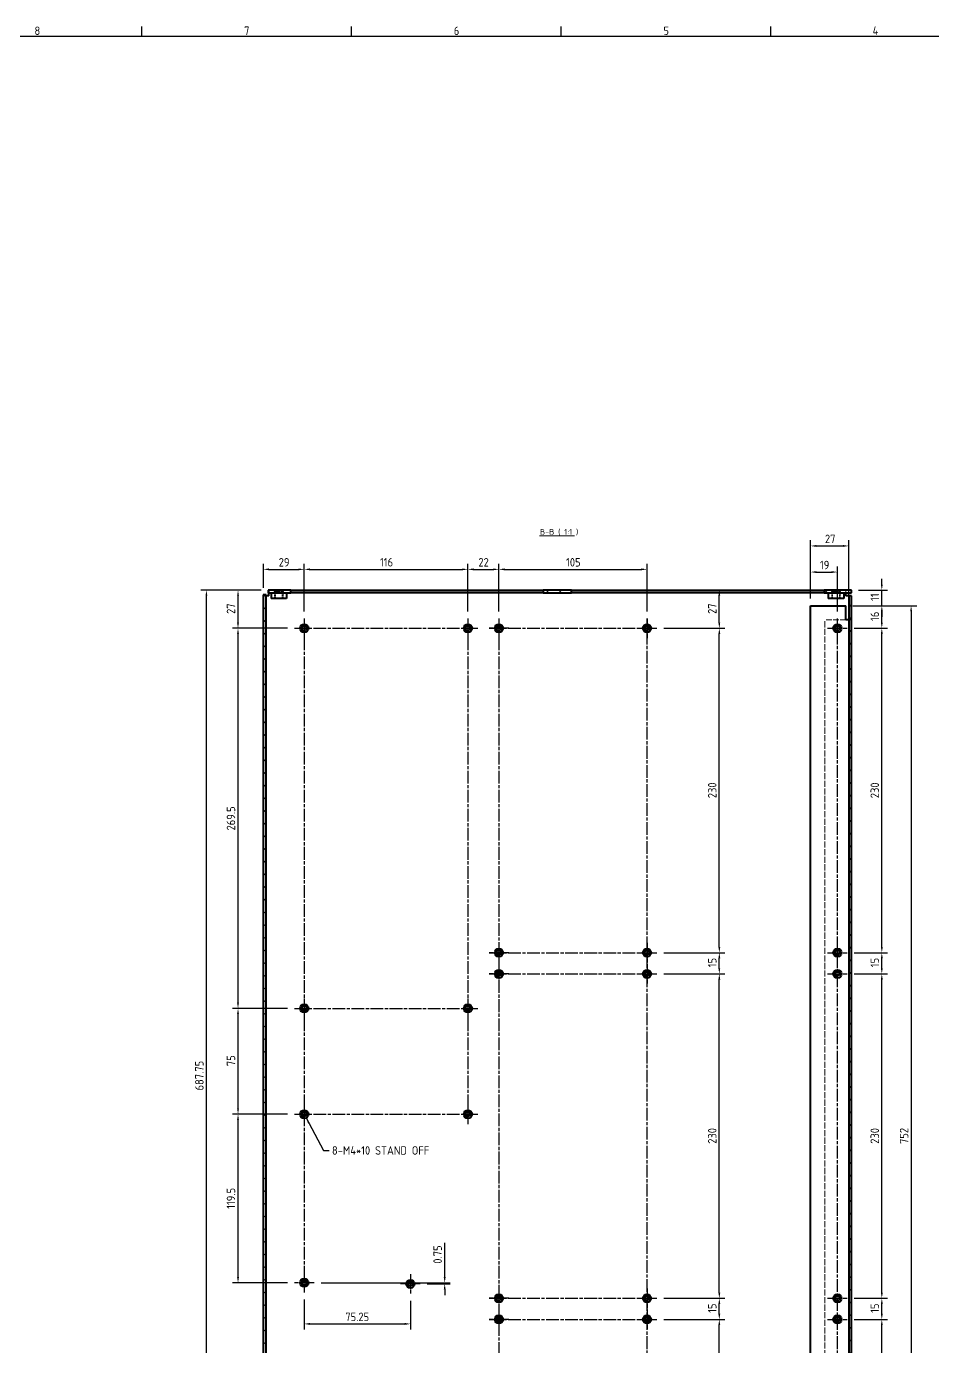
# Model space of a CAD drawing. Header units: millimetres. Extents: x 0 to 2378, y 0 to 1682.
# Drawn here: x 1256 to 1898, y 713 to 1649 of the extents above; entities that cross this region are included whole.
import ezdxf

# ---------------------------------------------------------------- set-up
doc = ezdxf.new("R2010")
doc.units = ezdxf.units.MM
doc.header["$LTSCALE"] = 2
doc.linetypes.add('CHAIN', pattern=[0.3543, 0.2362, -0.0295, 0.0591, -0.0295])
doc.linetypes.add('DASHED', pattern=[0.2067, 0.1654, -0.0413])
doc.layers.get('0').update_dxf_attribs({"color": 3, "lineweight": 25})
for name, color, linetype, lineweight in [('가려진 것(ISO)', 2, 'DASHED', 18), ('가시적인 것(ISO)', 3, 'Continuous', 40), ('가시적인 좁은 것(ISO)', 3, 'Continuous', 35), ('경계(ISO)', 7, 'Continuous', 25), ('기호(ISO)', 5, 'Continuous', 25), ('중심 표식(ISO)', 1, 'Continuous', 25), ('중심선(ISO)', 1, 'Continuous', 25), ('치수(ISO)', 2, 'Continuous', 25), ('해치(ISO)', 7, 'Continuous', 18)]:
    doc.layers.add(name, color=color, linetype=linetype, lineweight=lineweight)
doc.styles.add('문자 텍스트_PSTEK_POSCO', font='isocp.shx')
doc.styles.add('치수 텍스트_PSTEK_POSCO', font='isocp.shx')
doc.styles.add('텍스트 스타일512', font='isocp.shx')
doc.dimstyles.new('치수_PSTEK_POSCO', dxfattribs={"dimscale": 2, "dimtxt": 3, "dimasz": 2, "dimexe": 2, "dimexo": 2.5, "dimgap": 1, "dimtad": 1, "dimrnd": 1e-08, "dimdsep": 46, "dimtxsty": '치수 텍스트_PSTEK_POSCO', "dimcen": 0.09, "dimdle": 10, "dimclrd": 7, "dimclre": 7, "dimclrt": 2, "dimadec": 1, "dimazin": 2, "dimtfac": 1, "dimtmove": 0, "dimatfit": 3, "dimfxl": 0, "dimtolj": 1, "dimlwd": -1, "dimlwe": -1, "dimarcsym": 0})
doc.dimstyles.new('치수_PSTEK_POSCO$7', dxfattribs={"dimscale": 2, "dimtxt": 3, "dimasz": 2, "dimexe": 2, "dimexo": 2.5, "dimgap": 1, "dimtad": 1, "dimrnd": 1e-08, "dimdsep": 46, "dimtxsty": '치수 텍스트_PSTEK_POSCO', "dimcen": 0.09, "dimdle": 10, "dimclrd": 7, "dimclre": 7, "dimclrt": 2, "dimadec": 1, "dimazin": 2, "dimtfac": 1, "dimtmove": 0, "dimatfit": 3, "dimfxl": 0, "dimtolj": 1, "dimlwd": -1, "dimlwe": -1, "dimarcsym": 0})

# ---------------------------------------------------------------- blocks, each defined once
blk = doc.blocks.new('경계 Default Border')
at = {"layer": '경계(ISO)'}
for p, q in [((668.81, 821), (668.81, 824.4)), ((743.12, 821), (743.12, 824.4)), ((817.44, 821), (817.44, 824.4)), ((891.75, 821), (891.75, 824.4))]:
    blk.add_line(p, q, dxfattribs=at)
at = {"layer": '경계(ISO)', "flags": 128}
blk.add_lwpolyline([(20, 20), (20, 821), (1169, 821), (1169, 20), (20, 20)], dxfattribs=at)
at = {"layer": '경계(ISO)', "color": 2, "char_height": 3, "attachment_point": 7, "style": '문자 텍스트_PSTEK_POSCO'}
for s, insert in [('8', (630.8, 821.37)), ('7', (705.11, 821.39)), ('6', (779.43, 821.37)), ('5', (853.74, 821.37)), ('4', (927.88, 821.4))]:
    blk.add_mtext(s, dxfattribs=dict(at, insert=insert))
blk = doc.blocks.new('*D74')
at = {"layer": 'Defpoints', "color": 0, "transparency": 16777216}
for p in [(1452.83, 1263.92), (1423.83, 1245.74), (1452.83, 1229.1)]:
    blk.add_point(p, dxfattribs=at)
at = {"layer": '치수(ISO)', "color": 7, "transparency": 16777216}
for p, q in [((1423.83, 1250.74), (1423.83, 1267.92)), ((1427.83, 1263.92), (1448.83, 1263.92)), ((1452.83, 1234.1), (1452.83, 1267.92))]:
    blk.add_line(p, q, dxfattribs=at)
for points in [[(1427.83, 1264.58), (1427.83, 1263.25), (1423.83, 1263.92)], [(1448.83, 1264.58), (1448.83, 1263.25), (1452.83, 1263.92)]]:
    blk.add_solid(points, dxfattribs=at)
at = {"layer": '치수(ISO)', "color": 2, "transparency": 16777216, "insert": (1434.72, 1268.92), "char_height": 6, "attachment_point": 4, "style": '치수 텍스트_PSTEK_POSCO'}
blk.add_mtext('\\A1;29', dxfattribs=at)
blk = doc.blocks.new('*D75')
at = {"layer": 'Defpoints', "color": 0, "transparency": 16777216}
for p in [(1568.83, 1263.92), (1452.83, 1229.1), (1568.83, 1229.1)]:
    blk.add_point(p, dxfattribs=at)
at = {"layer": '치수(ISO)', "color": 7, "transparency": 16777216}
for p, q in [((1452.83, 1234.1), (1452.83, 1267.92)), ((1456.83, 1263.92), (1564.83, 1263.92)), ((1568.83, 1234.1), (1568.83, 1267.92))]:
    blk.add_line(p, q, dxfattribs=at)
for points in [[(1456.83, 1264.58), (1456.83, 1263.25), (1452.83, 1263.92)], [(1564.83, 1264.58), (1564.83, 1263.25), (1568.83, 1263.92)]]:
    blk.add_solid(points, dxfattribs=at)
at = {"layer": '치수(ISO)', "color": 2, "transparency": 16777216, "insert": (1506.5, 1268.92), "char_height": 6, "attachment_point": 4, "style": '치수 텍스트_PSTEK_POSCO'}
blk.add_mtext('\\A1;116', dxfattribs=at)
blk = doc.blocks.new('*D76')
at = {"layer": 'Defpoints', "color": 0, "transparency": 16777216}
for p in [(1590.83, 1263.92), (1568.83, 1229.1), (1590.83, 1229.1)]:
    blk.add_point(p, dxfattribs=at)
at = {"layer": '치수(ISO)', "color": 7, "transparency": 16777216}
for p, q in [((1568.83, 1234.1), (1568.83, 1267.92)), ((1572.83, 1263.92), (1586.83, 1263.92)), ((1590.83, 1234.1), (1590.83, 1267.92))]:
    blk.add_line(p, q, dxfattribs=at)
for points in [[(1572.83, 1264.58), (1572.83, 1263.25), (1568.83, 1263.92)], [(1586.83, 1264.58), (1586.83, 1263.25), (1590.83, 1263.92)]]:
    blk.add_solid(points, dxfattribs=at)
at = {"layer": '치수(ISO)', "color": 2, "transparency": 16777216, "insert": (1576.29, 1268.92), "char_height": 6, "attachment_point": 4, "style": '치수 텍스트_PSTEK_POSCO'}
blk.add_mtext('\\A1;22', dxfattribs=at)
blk = doc.blocks.new('*D77')
at = {"layer": 'Defpoints', "color": 0, "transparency": 16777216}
for p in [(1695.83, 1263.92), (1590.83, 1229.1), (1695.83, 1229.1)]:
    blk.add_point(p, dxfattribs=at)
at = {"layer": '치수(ISO)', "color": 7, "transparency": 16777216}
for p, q in [((1590.83, 1234.1), (1590.83, 1267.92)), ((1594.83, 1263.92), (1691.83, 1263.92)), ((1695.83, 1234.1), (1695.83, 1267.92))]:
    blk.add_line(p, q, dxfattribs=at)
for points in [[(1594.83, 1264.58), (1594.83, 1263.25), (1590.83, 1263.92)], [(1691.83, 1264.58), (1691.83, 1263.25), (1695.83, 1263.92)]]:
    blk.add_solid(points, dxfattribs=at)
at = {"layer": '치수(ISO)', "color": 2, "transparency": 16777216, "insert": (1638.42, 1268.92), "char_height": 6, "attachment_point": 4, "style": '치수 텍스트_PSTEK_POSCO'}
blk.add_mtext('\\A1;105', dxfattribs=at)
blk = doc.blocks.new('*D78')
at = {"layer": 'Defpoints', "color": 0, "transparency": 16777216}
for p in [(1405.88, 877.65), (1445.88, 877.65), (1445.88, 758.15)]:
    blk.add_point(p, dxfattribs=at)
at = {"layer": '치수(ISO)', "color": 7, "transparency": 16777216}
for p, q in [((1440.88, 877.65), (1401.88, 877.65)), ((1405.88, 762.15), (1405.88, 873.65)), ((1440.88, 758.15), (1401.88, 758.15))]:
    blk.add_line(p, q, dxfattribs=at)
for points in [[(1405.21, 873.65), (1406.54, 873.65), (1405.88, 877.65)], [(1405.21, 762.15), (1406.54, 762.15), (1405.88, 758.15)]]:
    blk.add_solid(points, dxfattribs=at)
at = {"layer": '치수(ISO)', "color": 2, "transparency": 16777216, "insert": (1400.88, 810.55), "char_height": 6, "attachment_point": 4, "rotation": 90, "style": '치수 텍스트_PSTEK_POSCO'}
blk.add_mtext('\\A1;119.5', dxfattribs=at)
blk = doc.blocks.new('*D79')
at = {"layer": 'Defpoints', "color": 0, "transparency": 16777216}
for p in [(1405.88, 1249.15), (1427.24, 1249.15), (1445.88, 1222.15)]:
    blk.add_point(p, dxfattribs=at)
at = {"layer": '치수(ISO)', "color": 7, "transparency": 16777216}
for p, q in [((1422.24, 1249.15), (1401.88, 1249.15)), ((1405.88, 1226.15), (1405.88, 1245.15)), ((1440.88, 1222.15), (1401.88, 1222.15))]:
    blk.add_line(p, q, dxfattribs=at)
for points in [[(1405.21, 1245.15), (1406.54, 1245.15), (1405.88, 1249.15)], [(1405.21, 1226.15), (1406.54, 1226.15), (1405.88, 1222.15)]]:
    blk.add_solid(points, dxfattribs=at)
at = {"layer": '치수(ISO)', "color": 2, "transparency": 16777216, "insert": (1400.88, 1232.3), "char_height": 6, "attachment_point": 4, "rotation": 90, "style": '치수 텍스트_PSTEK_POSCO'}
blk.add_mtext('\\A1;27', dxfattribs=at)
blk = doc.blocks.new('*D80')
at = {"layer": 'Defpoints', "color": 0, "transparency": 16777216}
for p in [(1405.88, 1222.15), (1445.88, 1222.15), (1445.88, 952.65)]:
    blk.add_point(p, dxfattribs=at)
at = {"layer": '치수(ISO)', "color": 7, "transparency": 16777216}
for p, q in [((1440.88, 1222.15), (1401.88, 1222.15)), ((1405.88, 956.65), (1405.88, 1218.15)), ((1440.88, 952.65), (1401.88, 952.65))]:
    blk.add_line(p, q, dxfattribs=at)
for points in [[(1405.21, 1218.15), (1406.54, 1218.15), (1405.88, 1222.15)], [(1405.21, 956.65), (1406.54, 956.65), (1405.88, 952.65)]]:
    blk.add_solid(points, dxfattribs=at)
at = {"layer": '치수(ISO)', "color": 2, "transparency": 16777216, "insert": (1400.88, 1078.81), "char_height": 6, "attachment_point": 4, "rotation": 90, "style": '치수 텍스트_PSTEK_POSCO'}
blk.add_mtext('\\A1;269.5', dxfattribs=at)
blk = doc.blocks.new('*D81')
at = {"layer": 'Defpoints', "color": 0, "transparency": 16777216}
for p in [(1405.88, 952.65), (1445.88, 952.65), (1445.88, 877.65)]:
    blk.add_point(p, dxfattribs=at)
at = {"layer": '치수(ISO)', "color": 7, "transparency": 16777216}
for p, q in [((1440.88, 952.65), (1401.88, 952.65)), ((1405.88, 881.65), (1405.88, 948.65)), ((1440.88, 877.65), (1401.88, 877.65))]:
    blk.add_line(p, q, dxfattribs=at)
for points in [[(1405.21, 948.65), (1406.54, 948.65), (1405.88, 952.65)], [(1405.21, 881.65), (1406.54, 881.65), (1405.88, 877.65)]]:
    blk.add_solid(points, dxfattribs=at)
at = {"layer": '치수(ISO)', "color": 2, "transparency": 16777216, "insert": (1400.88, 911.75), "char_height": 6, "attachment_point": 4, "rotation": 90, "style": '치수 텍스트_PSTEK_POSCO'}
blk.add_mtext('\\A1;75', dxfattribs=at)
blk = doc.blocks.new('*D82')
at = {"layer": 'Defpoints', "color": 0, "transparency": 16777216}
for p in [(1702.78, 732.15), (1747.09, 732.15), (1702.78, 502.15)]:
    blk.add_point(p, dxfattribs=at)
at = {"layer": '치수(ISO)', "color": 7, "transparency": 16777216}
for p, q in [((1707.78, 732.15), (1751.09, 732.15)), ((1747.09, 506.15), (1747.09, 728.15)), ((1707.78, 502.15), (1751.09, 502.15))]:
    blk.add_line(p, q, dxfattribs=at)
for points in [[(1746.42, 728.15), (1747.75, 728.15), (1747.09, 732.15)], [(1746.42, 506.15), (1747.75, 506.15), (1747.09, 502.15)]]:
    blk.add_solid(points, dxfattribs=at)
at = {"layer": '치수(ISO)', "color": 2, "transparency": 16777216, "insert": (1742.09, 611.65), "char_height": 6, "attachment_point": 4, "rotation": 90, "style": '치수 텍스트_PSTEK_POSCO'}
blk.add_mtext('\\A1;230', dxfattribs=at)
blk = doc.blocks.new('*D83')
at = {"layer": 'Defpoints', "color": 0, "transparency": 16777216}
for p in [(1747.09, 1249.15), (1821.33, 1249.15), (1702.78, 1222.15)]:
    blk.add_point(p, dxfattribs=at)
at = {"layer": '치수(ISO)', "color": 7, "transparency": 16777216}
for p, q in [((1747.09, 1226.15), (1747.09, 1245.15)), ((1707.78, 1222.15), (1751.09, 1222.15))]:
    blk.add_line(p, q, dxfattribs=at)
for points in [[(1746.42, 1245.15), (1747.75, 1245.15), (1747.09, 1249.15)], [(1746.42, 1226.15), (1747.75, 1226.15), (1747.09, 1222.15)]]:
    blk.add_solid(points, dxfattribs=at)
at = {"layer": '치수(ISO)', "color": 2, "transparency": 16777216, "insert": (1742.09, 1232.3), "char_height": 6, "attachment_point": 4, "rotation": 90, "style": '치수 텍스트_PSTEK_POSCO'}
blk.add_mtext('\\A1;27', dxfattribs=at)
blk = doc.blocks.new('*D84')
at = {"layer": 'Defpoints', "color": 0, "transparency": 16777216}
for p in [(1702.78, 1222.15), (1747.09, 1222.15), (1702.78, 992.15)]:
    blk.add_point(p, dxfattribs=at)
at = {"layer": '치수(ISO)', "color": 7, "transparency": 16777216}
for p, q in [((1707.78, 1222.15), (1751.09, 1222.15)), ((1747.09, 996.15), (1747.09, 1218.15)), ((1707.78, 992.15), (1751.09, 992.15))]:
    blk.add_line(p, q, dxfattribs=at)
for points in [[(1746.42, 1218.15), (1747.75, 1218.15), (1747.09, 1222.15)], [(1746.42, 996.15), (1747.75, 996.15), (1747.09, 992.15)]]:
    blk.add_solid(points, dxfattribs=at)
at = {"layer": '치수(ISO)', "color": 2, "transparency": 16777216, "insert": (1742.09, 1101.69), "char_height": 6, "attachment_point": 4, "rotation": 90, "style": '치수 텍스트_PSTEK_POSCO'}
blk.add_mtext('\\A1;230', dxfattribs=at)
blk = doc.blocks.new('*D85')
at = {"layer": 'Defpoints', "color": 0, "transparency": 16777216}
for p in [(1702.78, 992.15), (1747.09, 992.15), (1702.78, 977.15)]:
    blk.add_point(p, dxfattribs=at)
at = {"layer": '치수(ISO)', "color": 7, "transparency": 16777216}
for p, q in [((1707.78, 992.15), (1751.09, 992.15)), ((1747.09, 981.15), (1747.09, 988.15)), ((1707.78, 977.15), (1751.09, 977.15))]:
    blk.add_line(p, q, dxfattribs=at)
for points in [[(1746.42, 988.15), (1747.75, 988.15), (1747.09, 992.15)], [(1746.42, 981.15), (1747.75, 981.15), (1747.09, 977.15)]]:
    blk.add_solid(points, dxfattribs=at)
at = {"layer": '치수(ISO)', "color": 2, "transparency": 16777216, "insert": (1742.09, 981.85), "char_height": 6, "attachment_point": 4, "rotation": 90, "style": '치수 텍스트_PSTEK_POSCO'}
blk.add_mtext('\\A1;15', dxfattribs=at)
blk = doc.blocks.new('*D86')
at = {"layer": 'Defpoints', "color": 0, "transparency": 16777216}
for p in [(1702.78, 977.15), (1747.09, 977.15), (1702.78, 747.15)]:
    blk.add_point(p, dxfattribs=at)
at = {"layer": '치수(ISO)', "color": 7, "transparency": 16777216}
for p, q in [((1707.78, 977.15), (1751.09, 977.15)), ((1747.09, 751.15), (1747.09, 973.15)), ((1707.78, 747.15), (1751.09, 747.15))]:
    blk.add_line(p, q, dxfattribs=at)
for points in [[(1746.42, 973.15), (1747.75, 973.15), (1747.09, 977.15)], [(1746.42, 751.15), (1747.75, 751.15), (1747.09, 747.15)]]:
    blk.add_solid(points, dxfattribs=at)
at = {"layer": '치수(ISO)', "color": 2, "transparency": 16777216, "insert": (1742.09, 856.69), "char_height": 6, "attachment_point": 4, "rotation": 90, "style": '치수 텍스트_PSTEK_POSCO'}
blk.add_mtext('\\A1;230', dxfattribs=at)
blk = doc.blocks.new('*D87')
at = {"layer": 'Defpoints', "color": 0, "transparency": 16777216}
for p in [(1702.78, 747.15), (1747.09, 747.15), (1702.78, 732.15)]:
    blk.add_point(p, dxfattribs=at)
at = {"layer": '치수(ISO)', "color": 7, "transparency": 16777216}
for p, q in [((1707.78, 747.15), (1751.09, 747.15)), ((1747.09, 736.15), (1747.09, 743.15)), ((1707.78, 732.15), (1751.09, 732.15))]:
    blk.add_line(p, q, dxfattribs=at)
for points in [[(1746.42, 743.15), (1747.75, 743.15), (1747.09, 747.15)], [(1746.42, 736.15), (1747.75, 736.15), (1747.09, 732.15)]]:
    blk.add_solid(points, dxfattribs=at)
at = {"layer": '치수(ISO)', "color": 2, "transparency": 16777216, "insert": (1742.09, 736.85), "char_height": 6, "attachment_point": 4, "rotation": 90, "style": '치수 텍스트_PSTEK_POSCO'}
blk.add_mtext('\\A1;15', dxfattribs=at)
blk = doc.blocks.new('*D88')
at = {"layer": 'Defpoints', "color": 0, "transparency": 16777216}
for p in [(1452.83, 751.2), (1528.08, 750.45), (1528.08, 728.99)]:
    blk.add_point(p, dxfattribs=at)
at = {"layer": '치수(ISO)', "color": 7, "transparency": 16777216}
for p, q in [((1452.83, 746.2), (1452.83, 724.99)), ((1528.08, 745.45), (1528.08, 724.99)), ((1456.83, 728.99), (1524.08, 728.99))]:
    blk.add_line(p, q, dxfattribs=at)
for points in [[(1456.83, 729.66), (1456.83, 728.33), (1452.83, 728.99)], [(1524.08, 729.66), (1524.08, 728.33), (1528.08, 728.99)]]:
    blk.add_solid(points, dxfattribs=at)
at = {"layer": '치수(ISO)', "color": 2, "transparency": 16777216, "insert": (1481.93, 733.99), "char_height": 6, "attachment_point": 4, "style": '치수 텍스트_PSTEK_POSCO'}
blk.add_mtext('\\A1;75.25', dxfattribs=at)
blk = doc.blocks.new('*D89')
at = {"layer": 'Defpoints', "color": 0, "transparency": 16777216}
for p in [(1459.78, 758.15), (1535.03, 757.4), (1552.39, 757.4)]:
    blk.add_point(p, dxfattribs=at)
at = {"layer": '치수(ISO)', "color": 7, "transparency": 16777216}
for p, q in [((1552.39, 762.15), (1552.39, 786.53)), ((1464.78, 758.15), (1556.39, 758.15)), ((1552.39, 757.4), (1552.39, 758.15)), ((1540.03, 757.4), (1556.39, 757.4)), ((1552.39, 753.4), (1552.39, 749.4))]:
    blk.add_line(p, q, dxfattribs=at)
for points in [[(1551.72, 762.15), (1553.06, 762.15), (1552.39, 758.15)], [(1551.72, 753.4), (1553.06, 753.4), (1552.39, 757.4)]]:
    blk.add_solid(points, dxfattribs=at)
at = {"layer": '치수(ISO)', "color": 2, "transparency": 16777216, "insert": (1547.39, 771.68), "char_height": 6, "attachment_point": 4, "rotation": 90, "style": '치수 텍스트_PSTEK_POSCO'}
blk.add_mtext('\\A1;0.75', dxfattribs=at)
blk = doc.blocks.new('*D91')
at = {"layer": 'Defpoints', "color": 0, "transparency": 16777216}
for p in [(1383.48, 1249.15), (1427.24, 1249.15), (1448.38, 561.4)]:
    blk.add_point(p, dxfattribs=at)
at = {"layer": '치수(ISO)', "color": 7, "transparency": 16777216}
for p, q in [((1422.24, 1249.15), (1379.48, 1249.15)), ((1383.48, 565.4), (1383.48, 1245.15)), ((1443.38, 561.4), (1379.48, 561.4))]:
    blk.add_line(p, q, dxfattribs=at)
for points in [[(1382.82, 1245.15), (1384.15, 1245.15), (1383.48, 1249.15)], [(1382.82, 565.4), (1384.15, 565.4), (1383.48, 561.4)]]:
    blk.add_solid(points, dxfattribs=at)
at = {"layer": '치수(ISO)', "color": 2, "transparency": 16777216, "insert": (1378.48, 894.49), "char_height": 6, "attachment_point": 4, "rotation": 90, "style": '치수 텍스트_PSTEK_POSCO'}
blk.add_mtext('\\A1;687.75', dxfattribs=at)
blk = doc.blocks.new('*D99')
at = {"layer": 'Defpoints', "color": 0, "transparency": 16777216}
for p in [(1838.83, 1280.5), (1811.83, 1238.15), (1838.83, 1238.15)]:
    blk.add_point(p, dxfattribs=at)
at = {"layer": '치수(ISO)', "color": 7, "transparency": 16777216}
for p, q in [((1811.83, 1243.15), (1811.83, 1284.5)), ((1838.83, 1243.15), (1838.83, 1284.5)), ((1815.83, 1280.5), (1834.83, 1280.5))]:
    blk.add_line(p, q, dxfattribs=at)
for points in [[(1815.83, 1281.17), (1815.83, 1279.83), (1811.83, 1280.5)], [(1834.83, 1281.17), (1834.83, 1279.83), (1838.83, 1280.5)]]:
    blk.add_solid(points, dxfattribs=at)
at = {"layer": '치수(ISO)', "color": 2, "transparency": 16777216, "insert": (1821.95, 1285.5), "char_height": 6, "attachment_point": 4, "style": '치수 텍스트_PSTEK_POSCO'}
blk.add_mtext('\\A1;27', dxfattribs=at)
blk = doc.blocks.new('*D100')
at = {"layer": 'Defpoints', "color": 0, "transparency": 16777216}
for p in [(1840.83, 1249.15), (1862.28, 1249.15), (1838.83, 1238.15)]:
    blk.add_point(p, dxfattribs=at)
at = {"layer": '치수(ISO)', "color": 7, "transparency": 16777216}
for p, q in [((1862.28, 1253.15), (1862.28, 1257.15)), ((1845.83, 1249.15), (1866.28, 1249.15)), ((1862.28, 1238.15), (1862.28, 1249.15)), ((1843.83, 1238.15), (1866.28, 1238.15)), ((1862.28, 1234.15), (1862.28, 1230.15))]:
    blk.add_line(p, q, dxfattribs=at)
for points in [[(1861.62, 1253.15), (1862.95, 1253.15), (1862.28, 1249.15)], [(1861.62, 1234.15), (1862.95, 1234.15), (1862.28, 1238.15)]]:
    blk.add_solid(points, dxfattribs=at)
at = {"layer": '치수(ISO)', "color": 2, "transparency": 16777216, "insert": (1857.28, 1241.55), "char_height": 6, "attachment_point": 4, "rotation": 90, "style": '치수 텍스트_PSTEK_POSCO'}
blk.add_mtext('\\A1;11', dxfattribs=at)
blk = doc.blocks.new('*D102')
at = {"layer": 'Defpoints', "color": 0, "transparency": 16777216}
for p in [(1838.83, 1238.15), (1862.28, 1238.15), (1837.78, 1222.15)]:
    blk.add_point(p, dxfattribs=at)
at = {"layer": '치수(ISO)', "color": 7, "transparency": 16777216}
for p, q in [((1843.83, 1238.15), (1866.28, 1238.15)), ((1862.28, 1226.15), (1862.28, 1234.15)), ((1842.78, 1222.15), (1866.28, 1222.15))]:
    blk.add_line(p, q, dxfattribs=at)
for points in [[(1861.62, 1234.15), (1862.95, 1234.15), (1862.28, 1238.15)], [(1861.62, 1226.15), (1862.95, 1226.15), (1862.28, 1222.15)]]:
    blk.add_solid(points, dxfattribs=at)
at = {"layer": '치수(ISO)', "color": 2, "transparency": 16777216, "insert": (1857.28, 1227.32), "char_height": 6, "attachment_point": 4, "rotation": 90, "style": '치수 텍스트_PSTEK_POSCO'}
blk.add_mtext('\\A1;16', dxfattribs=at)
blk = doc.blocks.new('*D103')
at = {"layer": 'Defpoints', "color": 0, "transparency": 16777216}
for p in [(1837.78, 1222.15), (1862.28, 1222.15), (1837.78, 992.15)]:
    blk.add_point(p, dxfattribs=at)
at = {"layer": '치수(ISO)', "color": 7, "transparency": 16777216}
for p, q in [((1842.78, 1222.15), (1866.28, 1222.15)), ((1862.28, 996.15), (1862.28, 1218.15)), ((1842.78, 992.15), (1866.28, 992.15))]:
    blk.add_line(p, q, dxfattribs=at)
for points in [[(1861.62, 1218.15), (1862.95, 1218.15), (1862.28, 1222.15)], [(1861.62, 996.15), (1862.95, 996.15), (1862.28, 992.15)]]:
    blk.add_solid(points, dxfattribs=at)
at = {"layer": '치수(ISO)', "color": 2, "transparency": 16777216, "insert": (1857.28, 1101.69), "char_height": 6, "attachment_point": 4, "rotation": 90, "style": '치수 텍스트_PSTEK_POSCO'}
blk.add_mtext('\\A1;230', dxfattribs=at)
blk = doc.blocks.new('*D104')
at = {"layer": 'Defpoints', "color": 0, "transparency": 16777216}
for p in [(1837.78, 992.15), (1862.28, 992.15), (1837.78, 977.15)]:
    blk.add_point(p, dxfattribs=at)
at = {"layer": '치수(ISO)', "color": 7, "transparency": 16777216}
for p, q in [((1842.78, 992.15), (1866.28, 992.15)), ((1862.28, 981.15), (1862.28, 988.15)), ((1842.78, 977.15), (1866.28, 977.15))]:
    blk.add_line(p, q, dxfattribs=at)
for points in [[(1861.62, 988.15), (1862.95, 988.15), (1862.28, 992.15)], [(1861.62, 981.15), (1862.95, 981.15), (1862.28, 977.15)]]:
    blk.add_solid(points, dxfattribs=at)
at = {"layer": '치수(ISO)', "color": 2, "transparency": 16777216, "insert": (1857.28, 981.85), "char_height": 6, "attachment_point": 4, "rotation": 90, "style": '치수 텍스트_PSTEK_POSCO'}
blk.add_mtext('\\A1;15', dxfattribs=at)
blk = doc.blocks.new('*D105')
at = {"layer": 'Defpoints', "color": 0, "transparency": 16777216}
for p in [(1837.78, 977.15), (1862.28, 977.15), (1837.78, 747.15)]:
    blk.add_point(p, dxfattribs=at)
at = {"layer": '치수(ISO)', "color": 7, "transparency": 16777216}
for p, q in [((1842.78, 977.15), (1866.28, 977.15)), ((1862.28, 751.15), (1862.28, 973.15)), ((1842.78, 747.15), (1866.28, 747.15))]:
    blk.add_line(p, q, dxfattribs=at)
for points in [[(1861.62, 973.15), (1862.95, 973.15), (1862.28, 977.15)], [(1861.62, 751.15), (1862.95, 751.15), (1862.28, 747.15)]]:
    blk.add_solid(points, dxfattribs=at)
at = {"layer": '치수(ISO)', "color": 2, "transparency": 16777216, "insert": (1857.28, 856.69), "char_height": 6, "attachment_point": 4, "rotation": 90, "style": '치수 텍스트_PSTEK_POSCO'}
blk.add_mtext('\\A1;230', dxfattribs=at)
blk = doc.blocks.new('*D106')
at = {"layer": 'Defpoints', "color": 0, "transparency": 16777216}
for p in [(1837.78, 747.15), (1862.28, 747.15), (1837.78, 732.15)]:
    blk.add_point(p, dxfattribs=at)
at = {"layer": '치수(ISO)', "color": 7, "transparency": 16777216}
for p, q in [((1842.78, 747.15), (1866.28, 747.15)), ((1862.28, 736.15), (1862.28, 743.15)), ((1842.78, 732.15), (1866.28, 732.15))]:
    blk.add_line(p, q, dxfattribs=at)
for points in [[(1861.62, 743.15), (1862.95, 743.15), (1862.28, 747.15)], [(1861.62, 736.15), (1862.95, 736.15), (1862.28, 732.15)]]:
    blk.add_solid(points, dxfattribs=at)
at = {"layer": '치수(ISO)', "color": 2, "transparency": 16777216, "insert": (1857.28, 736.85), "char_height": 6, "attachment_point": 4, "rotation": 90, "style": '치수 텍스트_PSTEK_POSCO'}
blk.add_mtext('\\A1;15', dxfattribs=at)
blk = doc.blocks.new('*D107')
at = {"layer": 'Defpoints', "color": 0, "transparency": 16777216}
for p in [(1837.78, 732.15), (1862.28, 732.15), (1837.78, 502.15)]:
    blk.add_point(p, dxfattribs=at)
at = {"layer": '치수(ISO)', "color": 7, "transparency": 16777216}
for p, q in [((1842.78, 732.15), (1866.28, 732.15)), ((1862.28, 506.15), (1862.28, 728.15)), ((1842.78, 502.15), (1866.28, 502.15))]:
    blk.add_line(p, q, dxfattribs=at)
for points in [[(1861.62, 728.15), (1862.95, 728.15), (1862.28, 732.15)], [(1861.62, 506.15), (1862.95, 506.15), (1862.28, 502.15)]]:
    blk.add_solid(points, dxfattribs=at)
at = {"layer": '치수(ISO)', "color": 2, "transparency": 16777216, "insert": (1857.28, 611.69), "char_height": 6, "attachment_point": 4, "rotation": 90, "style": '치수 텍스트_PSTEK_POSCO'}
blk.add_mtext('\\A1;230', dxfattribs=at)
blk = doc.blocks.new('*D108')
at = {"layer": 'Defpoints', "color": 0, "transparency": 16777216}
for p in [(1830.83, 1261.99), (1811.83, 1238.15), (1830.83, 1229.1)]:
    blk.add_point(p, dxfattribs=at)
at = {"layer": '치수(ISO)', "color": 7, "transparency": 16777216}
for p, q in [((1811.83, 1243.15), (1811.83, 1265.99)), ((1830.83, 1234.1), (1830.83, 1265.99)), ((1815.83, 1261.99), (1826.83, 1261.99))]:
    blk.add_line(p, q, dxfattribs=at)
for points in [[(1815.83, 1262.66), (1815.83, 1261.33), (1811.83, 1261.99)], [(1826.83, 1262.66), (1826.83, 1261.33), (1830.83, 1261.99)]]:
    blk.add_solid(points, dxfattribs=at)
at = {"layer": '치수(ISO)', "color": 2, "transparency": 16777216, "insert": (1818.41, 1266.99), "char_height": 6, "attachment_point": 4, "style": '치수 텍스트_PSTEK_POSCO'}
blk.add_mtext('\\A1;19', dxfattribs=at)
blk = doc.blocks.new('*D109')
at = {"layer": 'Defpoints', "color": 0, "transparency": 16777216}
for p in [(1836.83, 1238.15), (1836.83, 486.15), (1883.06, 486.15)]:
    blk.add_point(p, dxfattribs=at)
at = {"layer": '치수(ISO)', "color": 7, "transparency": 16777216}
for p, q in [((1841.83, 1238.15), (1887.06, 1238.15)), ((1883.06, 1234.15), (1883.06, 490.15)), ((1841.83, 486.15), (1887.06, 486.15))]:
    blk.add_line(p, q, dxfattribs=at)
for points in [[(1882.4, 1234.15), (1883.73, 1234.15), (1883.06, 1238.15)], [(1882.4, 490.15), (1883.73, 490.15), (1883.06, 486.15)]]:
    blk.add_solid(points, dxfattribs=at)
at = {"layer": '치수(ISO)', "color": 2, "transparency": 16777216, "insert": (1878.06, 856.57), "char_height": 6, "attachment_point": 4, "rotation": 90, "style": '치수 텍스트_PSTEK_POSCO'}
blk.add_mtext('\\A1;752', dxfattribs=at)

msp = doc.modelspace()

# ---------------------------------------------------------------- hatches: boundary and pattern name
at = {"layer": '해치(ISO)'}
h = msp.add_hatch(dxfattribs=at)
h.set_pattern_fill('ANSI31', color=256, scale=50.8, style=0)
h.set_pattern_definition([(45, (0, 0), (-4.490128, 4.490128), [])])
h.paths.add_polyline_path([(1840.826, 369.652), (1840.826, 1245.152), (1838.826, 1245.152), (1838.826, 369.652)])
h.paths.add_polyline_path([(1443.326, 1247.152), (1443.326, 1249.152), (1427.241, 1249.152), (1427.241, 1247.152)])
h.paths.add_polyline_path([(1821.326, 367.652), (1821.326, 365.652), (1840.826, 365.652), (1840.826, 367.652)])
h.paths.add_polyline_path([(1821.326, 1249.152), (1821.326, 1247.152), (1840.826, 1247.152), (1840.826, 1249.152)])
h.paths.add_polyline_path([(1642.326, 365.652), (1642.326, 367.652), (1622.326, 367.652), (1622.326, 365.652)])
h.paths.add_polyline_path([(1642.326, 1247.152), (1642.326, 1249.152), (1622.326, 1249.152), (1622.326, 1247.152)])
h.paths.add_polyline_path([(1423.826, 1245.737), (1423.826, 369.066), (1425.826, 369.066), (1425.826, 1245.737)])
h.paths.add_polyline_path([(1427.241, 367.652), (1427.241, 365.652), (1443.326, 365.652), (1443.326, 367.652)])

# ---------------------------------------------------------------- linework, layer by layer
at = {"layer": '가려진 것(ISO)', "ltscale": 1.904597}
for p, q in [((1425.826, 1245.152), (1423.826, 1245.152)), ((1427.826, 1247.152), (1427.826, 1249.152)), ((1836.826, 1247.152), (1836.826, 1249.152)), ((1840.826, 1228.152), (1838.826, 1228.152))]:
    msp.add_line(p, q, dxfattribs=at)
at = {"layer": '가려진 것(ISO)', "ltscale": 0.952248}
for p, q in [((1431.576, 1248.152), (1431.576, 1249.152)), ((1438.076, 1248.152), (1438.076, 1249.152)), ((1826.576, 1248.152), (1826.576, 1249.152)), ((1833.076, 1248.152), (1833.076, 1249.152))]:
    msp.add_line(p, q, dxfattribs=at)
at = {"layer": '가려진 것(ISO)', "ltscale": 12.349028}
for p, q in [((1431.576, 1248.152), (1438.076, 1248.152)), ((1826.576, 1248.152), (1833.076, 1248.152))]:
    msp.add_line(p, q, dxfattribs=at)
at = {"layer": '가려진 것(ISO)', "ltscale": 4.761642}
for p, q in [((1431.826, 1248.152), (1431.826, 1243.152)), ((1432.368, 1248.152), (1432.368, 1243.152)), ((1437.285, 1248.152), (1437.285, 1243.152)), ((1437.826, 1243.152), (1437.826, 1248.152)), ((1826.826, 1248.152), (1826.826, 1243.152)), ((1827.368, 1248.152), (1827.368, 1243.152)), ((1832.285, 1248.152), (1832.285, 1243.152)), ((1832.826, 1243.152), (1832.826, 1248.152))]:
    msp.add_line(p, q, dxfattribs=at)
at = {"layer": '가려진 것(ISO)', "ltscale": 13.019722}
msp.add_line((1821.826, 496.152), (1821.826, 1228.152), dxfattribs=at)
at = {"layer": '가려진 것(ISO)', "ltscale": 12.094824}
msp.add_line((1836.826, 1228.152), (1821.826, 1228.152), dxfattribs=at)
at = {"layer": '가시적인 것(ISO)'}
for p, q in [((1423.826, 1245.737), (1423.826, 369.066)), ((1425.826, 1245.737), (1423.826, 1245.737)), ((1425.826, 369.066), (1425.826, 1245.737)), ((1427.826, 1245.152), (1425.826, 1245.152)), ((1443.326, 1249.152), (1427.241, 1249.152)), ((1427.241, 1249.152), (1427.241, 1247.152)), ((1427.241, 1247.152), (1443.326, 1247.152)), ((1427.826, 1245.152), (1427.826, 1247.152)), ((1429.326, 1247.152), (1429.326, 1243.152)), ((1440.326, 1247.152), (1440.326, 1243.152)), ((1443.326, 1247.152), (1443.326, 1249.152)), ((1443.326, 1249.152), (1622.326, 1249.152)), ((1622.326, 1247.152), (1443.326, 1247.152)), ((1642.326, 1249.152), (1622.326, 1249.152)), ((1622.326, 1249.152), (1622.326, 1247.152)), ((1622.326, 1247.152), (1642.326, 1247.152)), ((1642.326, 1247.152), (1642.326, 1249.152)), ((1642.326, 1249.152), (1821.326, 1249.152)), ((1821.326, 1247.152), (1642.326, 1247.152)), ((1821.326, 1249.152), (1821.326, 1247.152)), ((1840.826, 1249.152), (1821.326, 1249.152)), ((1821.326, 1247.152), (1840.826, 1247.152)), ((1824.326, 1247.152), (1824.326, 1243.152)), ((1835.326, 1247.152), (1835.326, 1243.152)), ((1836.826, 1245.152), (1836.826, 1247.152)), ((1838.826, 1245.152), (1836.826, 1245.152)), ((1840.826, 1245.152), (1838.826, 1245.152)), ((1838.826, 1245.152), (1838.826, 369.652)), ((1840.826, 1247.152), (1840.826, 1249.152)), ((1840.826, 369.652), (1840.826, 1245.152)), ((1440.326, 1243.152), (1429.326, 1243.152)), ((1811.826, 1238.152), (1836.826, 1238.152)), ((1811.826, 486.152), (1811.826, 1238.152)), ((1835.326, 1243.152), (1824.326, 1243.152)), ((1836.826, 1228.152), (1836.826, 1238.152)), ((1838.826, 1228.152), (1836.826, 1228.152))]:
    msp.add_line(p, q, dxfattribs=at)
for centre, radius in [((1452.826, 1222.152), 2.95), ((1452.826, 1222.152), 1.621), ((1568.826, 1222.152), 2.95), ((1568.826, 1222.152), 1.621), ((1590.826, 1222.152), 2.95), ((1590.826, 1222.152), 1.621), ((1695.826, 1222.152), 2.95), ((1695.826, 1222.152), 1.621), ((1830.826, 1222.152), 2.95), ((1830.826, 1222.152), 1.621), ((1590.826, 992.152), 2.95), ((1590.826, 992.152), 1.621), ((1695.826, 992.152), 2.95), ((1695.826, 992.152), 1.621), ((1830.826, 992.152), 2.95), ((1830.826, 992.152), 1.621), ((1590.826, 977.152), 2.95), ((1590.826, 977.152), 1.621), ((1695.826, 977.152), 2.95), ((1695.826, 977.152), 1.621), ((1830.826, 977.152), 2.95), ((1830.826, 977.152), 1.621), ((1452.826, 952.652), 2.95), ((1568.826, 952.652), 2.95), ((1452.826, 952.652), 1.621), ((1568.826, 952.652), 1.621), ((1452.826, 877.652), 2.95), ((1568.826, 877.652), 2.95), ((1452.826, 877.652), 1.621), ((1568.826, 877.652), 1.621), ((1452.826, 758.152), 2.95), ((1452.826, 758.152), 1.621), ((1528.076, 757.402), 2.95), ((1528.076, 757.402), 1.621), ((1590.826, 747.152), 2.95), ((1590.826, 747.152), 1.621), ((1695.826, 747.152), 2.95), ((1695.826, 747.152), 1.621), ((1830.826, 747.152), 2.95), ((1830.826, 747.152), 1.621), ((1590.826, 732.152), 2.95), ((1590.826, 732.152), 1.621), ((1695.826, 732.152), 2.95), ((1695.826, 732.152), 1.621), ((1830.826, 732.152), 2.95), ((1830.826, 732.152), 1.621)]:
    msp.add_circle(centre, radius, dxfattribs=at)
at = {"layer": '가시적인 좁은 것(ISO)'}
for centre in [(1452.826, 1222.152), (1568.826, 1222.152), (1590.826, 1222.152), (1695.826, 1222.152), (1830.826, 1222.152), (1590.826, 992.152), (1695.826, 992.152), (1830.826, 992.152), (1590.826, 977.152), (1695.826, 977.152), (1830.826, 977.152), (1452.826, 952.652), (1568.826, 952.652), (1452.826, 877.652), (1568.826, 877.652), (1452.826, 758.152), (1528.076, 757.402), (1590.826, 747.152), (1695.826, 747.152), (1830.826, 747.152), (1590.826, 732.152), (1695.826, 732.152), (1830.826, 732.152)]:
    msp.add_arc(centre, 2, 350, 260, dxfattribs=at)
at = {"layer": '기호(ISO)', "color": 7, "lineweight": 18}
msp.add_line((1619.53, 1287.625), (1644.422, 1287.625), dxfattribs=at)
at = {"layer": '중심 표식(ISO)', "linetype": 'CHAIN', "ltscale": 7.722792}
for p, q in [((1452.826, 1229.102), (1452.826, 1215.202)), ((1568.826, 1229.102), (1568.826, 1215.202)), ((1590.826, 1229.102), (1590.826, 1215.202)), ((1695.826, 1229.102), (1695.826, 1215.202)), ((1597.776, 1222.152), (1583.876, 1222.152)), ((1688.876, 1222.152), (1702.776, 1222.152)), ((1823.876, 1222.152), (1837.776, 1222.152)), ((1597.776, 992.152), (1583.876, 992.152)), ((1590.826, 999.102), (1590.826, 985.202)), ((1688.876, 992.152), (1702.776, 992.152)), ((1695.826, 999.102), (1695.826, 985.202)), ((1823.876, 992.152), (1837.776, 992.152)), ((1590.826, 984.102), (1590.826, 970.202)), ((1695.826, 984.102), (1695.826, 970.202)), ((1597.776, 977.152), (1583.876, 977.152)), ((1688.876, 977.152), (1702.776, 977.152)), ((1823.876, 977.152), (1837.776, 977.152)), ((1452.826, 959.602), (1452.826, 945.702)), ((1568.826, 959.602), (1568.826, 945.702)), ((1452.826, 884.602), (1452.826, 870.702)), ((1568.826, 884.602), (1568.826, 870.702)), ((1459.776, 758.152), (1445.876, 758.152)), ((1528.076, 764.352), (1528.076, 750.452)), ((1535.026, 757.402), (1521.126, 757.402)), ((1590.826, 754.102), (1590.826, 740.202)), ((1695.826, 754.102), (1695.826, 740.202)), ((1597.776, 747.152), (1583.876, 747.152)), ((1688.876, 747.152), (1702.776, 747.152)), ((1823.876, 747.152), (1837.776, 747.152)), ((1597.776, 732.152), (1583.876, 732.152)), ((1590.826, 739.102), (1590.826, 725.202)), ((1688.876, 732.152), (1702.776, 732.152)), ((1695.826, 739.102), (1695.826, 725.202)), ((1823.876, 732.152), (1837.776, 732.152))]:
    msp.add_line(p, q, dxfattribs=at)
at = {"layer": '중심선(ISO)', "linetype": 'CHAIN', "ltscale": 19.051651}
for p, q in [((1452.826, 1229.102), (1452.826, 751.202)), ((1568.826, 1229.102), (1568.826, 870.702)), ((1590.826, 1229.102), (1590.826, 495.202)), ((1695.826, 495.202), (1695.826, 1229.102)), ((1830.826, 495.202), (1830.826, 1229.102)), ((1445.876, 1222.152), (1575.776, 1222.152)), ((1583.876, 1222.152), (1702.776, 1222.152)), ((1583.876, 992.152), (1702.776, 992.152)), ((1583.876, 977.152), (1702.776, 977.152)), ((1445.876, 952.652), (1575.776, 952.652)), ((1445.876, 877.652), (1575.776, 877.652)), ((1583.876, 747.152), (1702.776, 747.152)), ((1583.876, 732.152), (1702.776, 732.152))]:
    msp.add_line(p, q, dxfattribs=at)

# ---------------------------------------------------------------- block references
at = {"xscale": 2, "yscale": 2, "zscale": 2}
msp.add_blockref('경계 Default Border', (0, 0), dxfattribs=at)

# ---------------------------------------------------------------- texts
at = {"layer": '기호(ISO)', "color": 7, "insert": (1619.946, 1288.067), "char_height": 4, "attachment_point": 7, "style": '텍스트 스타일512'}
msp.add_mtext('B-B ( 1:1 )', dxfattribs=at)
at = {"layer": '기호(ISO)', "color": 2, "insert": (1472.484, 851.962), "char_height": 6, "width": 80.69607, "attachment_point": 4, "style": '치수 텍스트_PSTEK_POSCO'}
msp.add_mtext('{\\fISOCP|b0|i0;\\H6.0000;8-M4*10 STAND OFF}', dxfattribs=at)

# ---------------------------------------------------------------- dimensions: what is measured, and where the dimension line sits
at = {"layer": '치수(ISO)', "color": 7}
for base, p2, picture, middle in [((1838.826, 1280.5), (1838.826, 1238.152), '*D99', (1825.326, 1280.5)), ((1830.826, 1261.992), (1830.826, 1229.102), '*D108', (1821.326, 1261.992))]:
    dim = msp.add_linear_dim(base=base, p1=(1811.826, 1238.152), p2=p2, dimstyle='치수_PSTEK_POSCO', override={"dimdec": 2, "dimtp": 0, "dimtm": 0, "dimtdec": 2, "dimtofl": 0, "dimatfit": 1}, dxfattribs=at)
    dim.commit()
    dim.dimension.update_dxf_attribs({"geometry": picture, "text_midpoint": middle, "dimtype": 160})
for base, p1, p2, angle, override, picture, middle in [((1452.826, 1263.918), (1423.826, 1245.737), (1452.826, 1229.102), 180, {"dimdec": 2, "dimtp": 0, "dimtm": 0, "dimtdec": 2, "dimtofl": 0, "dimatfit": 1}, '*D74', (1438.306, 1263.918)), ((1568.826, 1263.918), (1452.826, 1229.102), (1568.826, 1229.102), 180, {"dimdec": 2, "dimtp": 0, "dimtm": 0, "dimtdec": 2, "dimtofl": 0, "dimatfit": 1}, '*D75', (1510.846, 1263.918)), ((1590.826, 1263.918), (1568.826, 1229.102), (1590.826, 1229.102), 180, {"dimdec": 2, "dimtp": 0, "dimtm": 0, "dimtdec": 2, "dimtofl": 0, "dimatfit": 1}, '*D76', (1579.846, 1263.918)), ((1695.826, 1263.918), (1590.826, 1229.102), (1695.826, 1229.102), 180, {"dimdec": 2, "dimtp": 0, "dimtm": 0, "dimtdec": 2, "dimtofl": 0, "dimatfit": 1}, '*D77', (1643.346, 1263.918)), ((1862.284, 1249.152), (1838.826, 1238.152), (1840.826, 1249.152), 90, {"dimdec": 2, "dimtp": 0, "dimtm": 0, "dimtdec": 2, "dimtofl": 1, "dimatfit": 1}, '*D100', (1862.284, 1243.652)), ((1383.482, 1249.152), (1448.376, 561.402), (1427.241, 1249.152), 90, {"dimdec": 2, "dimtp": 0, "dimtm": 0, "dimtdec": 2, "dimtofl": 0, "dimatfit": 1}, '*D91', (1383.482, 905.297)), ((1405.876, 1249.152), (1445.876, 1222.152), (1427.241, 1249.152), 90, {"dimdec": 2, "dimtp": 0, "dimtm": 0, "dimtdec": 2, "dimtofl": 0, "dimatfit": 1}, '*D79', (1405.876, 1235.672)), ((1747.087, 1249.152), (1702.776, 1222.152), (1821.326, 1249.152), 90, {"dimdec": 2, "dimse2": 1, "dimtp": 0, "dimtm": 0, "dimtdec": 2, "dimtofl": 0, "dimatfit": 1}, '*D83', (1747.087, 1235.672)), ((1883.063, 486.152), (1836.826, 1238.152), (1836.826, 486.152), 270, {"dimdec": 2, "dimtp": 0, "dimtm": 0, "dimtdec": 2, "dimtofl": 0, "dimatfit": 1}, '*D109', (1883.063, 862.152)), ((1862.284, 1238.152), (1837.776, 1222.152), (1838.826, 1238.152), 90, {"dimdec": 2, "dimtp": 0, "dimtm": 0, "dimtdec": 2, "dimtofl": 0, "dimatfit": 1}, '*D102', (1862.284, 1230.172)), ((1405.876, 1222.152), (1445.876, 952.652), (1445.876, 1222.152), 90, {"dimdec": 2, "dimtp": 0, "dimtm": 0, "dimtdec": 2, "dimtofl": 0, "dimatfit": 1}, '*D80', (1405.876, 1087.422)), ((1747.087, 1222.152), (1702.776, 992.152), (1702.776, 1222.152), 90, {"dimdec": 2, "dimtp": 0, "dimtm": 0, "dimtdec": 2, "dimtofl": 0, "dimatfit": 1}, '*D84', (1747.087, 1107.172)), ((1862.284, 1222.152), (1837.776, 992.152), (1837.776, 1222.152), 90, {"dimdec": 2, "dimtp": 0, "dimtm": 0, "dimtdec": 2, "dimtofl": 0, "dimatfit": 1}, '*D103', (1862.284, 1107.172)), ((1747.087, 992.152), (1702.776, 977.152), (1702.776, 992.152), 90, {"dimdec": 2, "dimtp": 0, "dimtm": 0, "dimtdec": 2, "dimtofl": 0, "dimatfit": 1}, '*D85', (1747.087, 984.672)), ((1862.284, 992.152), (1837.776, 977.152), (1837.776, 992.152), 90, {"dimdec": 2, "dimtp": 0, "dimtm": 0, "dimtdec": 2, "dimtofl": 0, "dimatfit": 1}, '*D104', (1862.284, 984.672)), ((1747.087, 977.152), (1702.776, 747.152), (1702.776, 977.152), 90, {"dimdec": 2, "dimtp": 0, "dimtm": 0, "dimtdec": 2, "dimtofl": 0, "dimatfit": 1}, '*D86', (1747.087, 862.172)), ((1862.284, 977.152), (1837.776, 747.152), (1837.776, 977.152), 90, {"dimdec": 2, "dimtp": 0, "dimtm": 0, "dimtdec": 2, "dimtofl": 0, "dimatfit": 1}, '*D105', (1862.284, 862.172)), ((1405.876, 952.652), (1445.876, 877.652), (1445.876, 952.652), 90, {"dimdec": 2, "dimtp": 0, "dimtm": 0, "dimtdec": 2, "dimtofl": 0, "dimatfit": 1}, '*D81', (1405.876, 915.172)), ((1405.876, 877.652), (1445.876, 758.152), (1445.876, 877.652), 90, {"dimdec": 2, "dimtp": 0, "dimtm": 0, "dimtdec": 2, "dimtofl": 0, "dimatfit": 1}, '*D78', (1405.876, 817.882)), ((1552.391, 757.402), (1459.776, 758.152), (1535.026, 757.402), 90, {"dimdec": 2, "dimtp": 0, "dimtm": 0, "dimtdec": 2, "dimtofl": 1, "dimatfit": 1}, '*D89', (1552.391, 778.108)), ((1528.076, 728.993), (1452.826, 751.202), (1528.076, 750.452), 180, {"dimdec": 2, "dimtp": 0, "dimtm": 0, "dimtdec": 2, "dimtofl": 0, "dimatfit": 1}, '*D88', (1490.451, 728.993)), ((1747.087, 747.152), (1702.776, 732.152), (1702.776, 747.152), 90, {"dimdec": 2, "dimtp": 0, "dimtm": 0, "dimtdec": 2, "dimtofl": 0, "dimatfit": 1}, '*D87', (1747.087, 739.672)), ((1862.284, 747.152), (1837.776, 732.152), (1837.776, 747.152), 90, {"dimdec": 2, "dimtp": 0, "dimtm": 0, "dimtdec": 2, "dimtofl": 0, "dimatfit": 1}, '*D106', (1862.284, 739.672)), ((1747.087, 732.152), (1702.776, 502.152), (1702.776, 732.152), 90, {"dimdec": 2, "dimtp": 0, "dimtm": 0, "dimtdec": 2, "dimtofl": 0, "dimatfit": 1}, '*D82', (1747.087, 617.132)), ((1862.284, 732.152), (1837.776, 502.152), (1837.776, 732.152), 90, {"dimdec": 2, "dimtp": 0, "dimtm": 0, "dimtdec": 2, "dimtofl": 0, "dimatfit": 1}, '*D107', (1862.284, 617.172))]:
    dim = msp.add_linear_dim(base=base, p1=p1, p2=p2, angle=angle, dimstyle='치수_PSTEK_POSCO', override=override, dxfattribs=at)
    dim.commit()
    dim.dimension.update_dxf_attribs({"geometry": picture, "text_midpoint": middle, "dimtype": 160})

# ---------------------------------------------------------------- leaders
at = {"layer": '기호(ISO)', "color": 7, "annotation_type": 0, "has_hookline": 1, "hookline_direction": 0, "text_width": 78.746}
msp.add_leader([(1454.169, 875.025), (1466.484, 851.962), (1470.484, 851.962)], dimstyle='치수_PSTEK_POSCO$7', override={"dimtad": 0}, dxfattribs=at)

doc.saveas('drawing.dxf')
